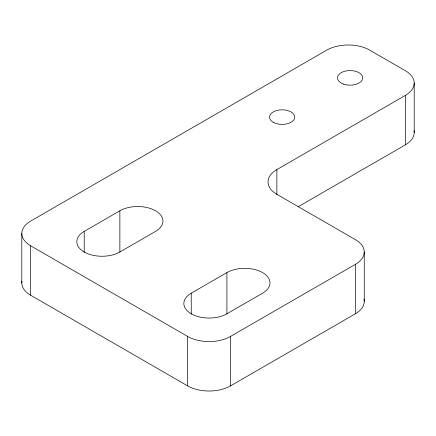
<?xml version="1.0" encoding="UTF-8"?>
<svg xmlns="http://www.w3.org/2000/svg" width="436" height="436" viewBox="0 0 436 436"><rect width="100%" height="100%" fill="white"/><g stroke="black" fill="none" stroke-linecap="round" stroke-linejoin="round"><path stroke-width="0.65" d="M84.192 231.391L119.873 210.79A25.233 14.568 0 0 1 155.554 210.79A25.233 14.568 0 0 1 155.554 231.391L119.873 251.992A25.233 14.568 0 0 1 84.192 251.992A25.233 14.568 0 0 1 84.192 231.391L84.192 252.384M276.876 194.647L276.876 169.588L405.333 95.424A30.275 17.478 0 0 0 405.333 70.703L369.652 50.102A30.275 17.478 0 0 0 326.831 50.102L30.667 221.09A30.275 17.478 0 0 0 30.667 245.811L30.667 295.254L187.671 385.898A30.275 17.478 0 0 0 230.491 385.898L355.378 313.795A30.275 17.478 0 0 0 363.984 299.151M298.088 206.784L405.333 144.866A30.275 17.478 0 0 0 414.053 130.795M191.24 293.194L226.922 272.593A25.233 14.568 0 0 1 262.603 272.593A25.233 14.568 0 0 1 262.603 293.194L226.922 313.795A25.233 14.568 0 0 1 191.24 313.795A25.233 14.568 0 0 1 191.24 293.194L191.24 314.187M30.667 245.811L187.671 336.456A30.275 17.478 0 0 0 230.491 336.456L355.378 264.352A30.275 17.478 0 0 0 355.378 239.631L276.876 194.309A30.275 17.478 0 0 1 276.876 169.588M414.2 83.063L414.2 132.506M405.333 95.424L405.333 144.866M364.245 251.992L364.245 301.434M355.378 264.352L355.378 313.795M230.491 336.456L230.491 385.898M226.922 272.593L226.922 313.909M187.671 336.456L187.671 385.898M119.873 210.79L119.873 252.106M21.8 233.451L21.8 282.893M30.667 295.254A30.275 17.478 0 0 1 21.947 281.182M343.808 84.17A12.617 7.281 0 0 0 362.73 77.859A12.617 7.281 0 0 0 343.808 71.553A12.617 7.281 0 0 0 343.808 84.17M273.219 122.254A12.617 7.281 0 0 0 294.327 118.99A12.617 7.281 0 0 0 278.877 110.068A12.617 7.281 0 0 0 273.219 122.254"/></g></svg>
